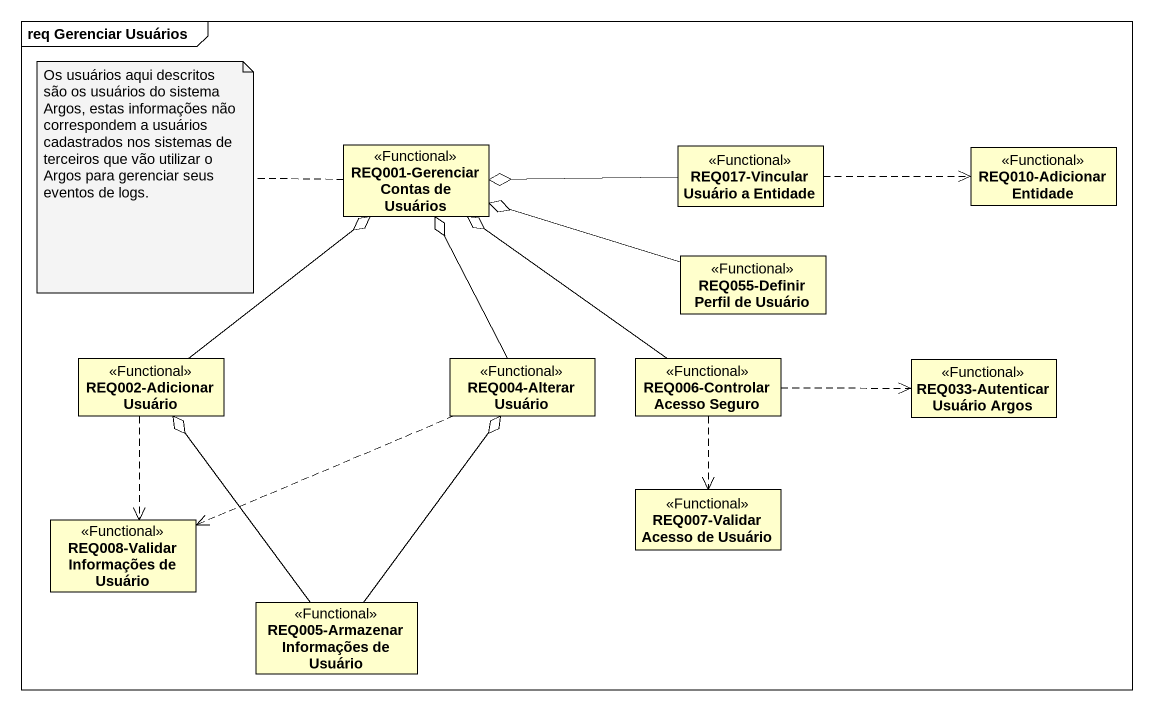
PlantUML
@startuml
mainframe req Gerenciar Usuários
hide circle
hide empty members
class "REQ001-Gerenciar Contas de Usuários" as REQ001_Gerenciar_Contas_de <<Functional>>
class "REQ017-Vincular Usuário a Entidade" as REQ017_Vincular_Usuário_a <<Functional>>
class "REQ010-Adicionar Entidade" as REQ010_Adicionar_Entidade <<Functional>>
class "REQ055-Definir Perfil de Usuário" as REQ055_Definir_Perfil_de <<Functional>>
class "REQ002-Adicionar Usuário" as REQ002_Adicionar_Usuário <<Functional>>
class "REQ004-Alterar Usuário" as REQ004_Alterar_Usuário <<Functional>>
class "REQ006-Controlar Acesso Seguro" as REQ006_Controlar_Acesso <<Functional>>
class "REQ033-Autenticar Usuário Argos" as REQ033_Autenticar_Usuário <<Functional>>
class "REQ007-Validar Acesso de Usuário" as REQ007_Validar_Acesso_de <<Functional>>
class "REQ008-Validar Informações de Usuário" as REQ008_Validar_Informações <<Functional>>
class "REQ005-Armazenar Informações de Usuário" as REQ005_Armazenar <<Functional>>
REQ017_Vincular_Usuário_a -left-o REQ001_Gerenciar_Contas_de
REQ017_Vincular_Usuário_a .right.> REQ010_Adicionar_Entidade
REQ055_Definir_Perfil_de -left-o REQ001_Gerenciar_Contas_de
REQ002_Adicionar_Usuário -up-o REQ001_Gerenciar_Contas_de
REQ002_Adicionar_Usuário ..> REQ008_Validar_Informações
REQ004_Alterar_Usuário -up-o REQ001_Gerenciar_Contas_de
REQ004_Alterar_Usuário .left.> REQ008_Validar_Informações
REQ006_Controlar_Acesso -up-o REQ001_Gerenciar_Contas_de
REQ006_Controlar_Acesso .right.> REQ033_Autenticar_Usuário
REQ006_Controlar_Acesso ..> REQ007_Validar_Acesso_de
REQ005_Armazenar -up-o REQ002_Adicionar_Usuário
REQ005_Armazenar -up-o REQ004_Alterar_Usuário
note left of REQ001_Gerenciar_Contas_de : Os usuários aqui descritos são os usuários do sistema Argos, estas informações não correspondem a usuários cadastrados nos sistemas de terceiros que vão utilizar o Argos para gerenciar seus eventos de logs.
@enduml
